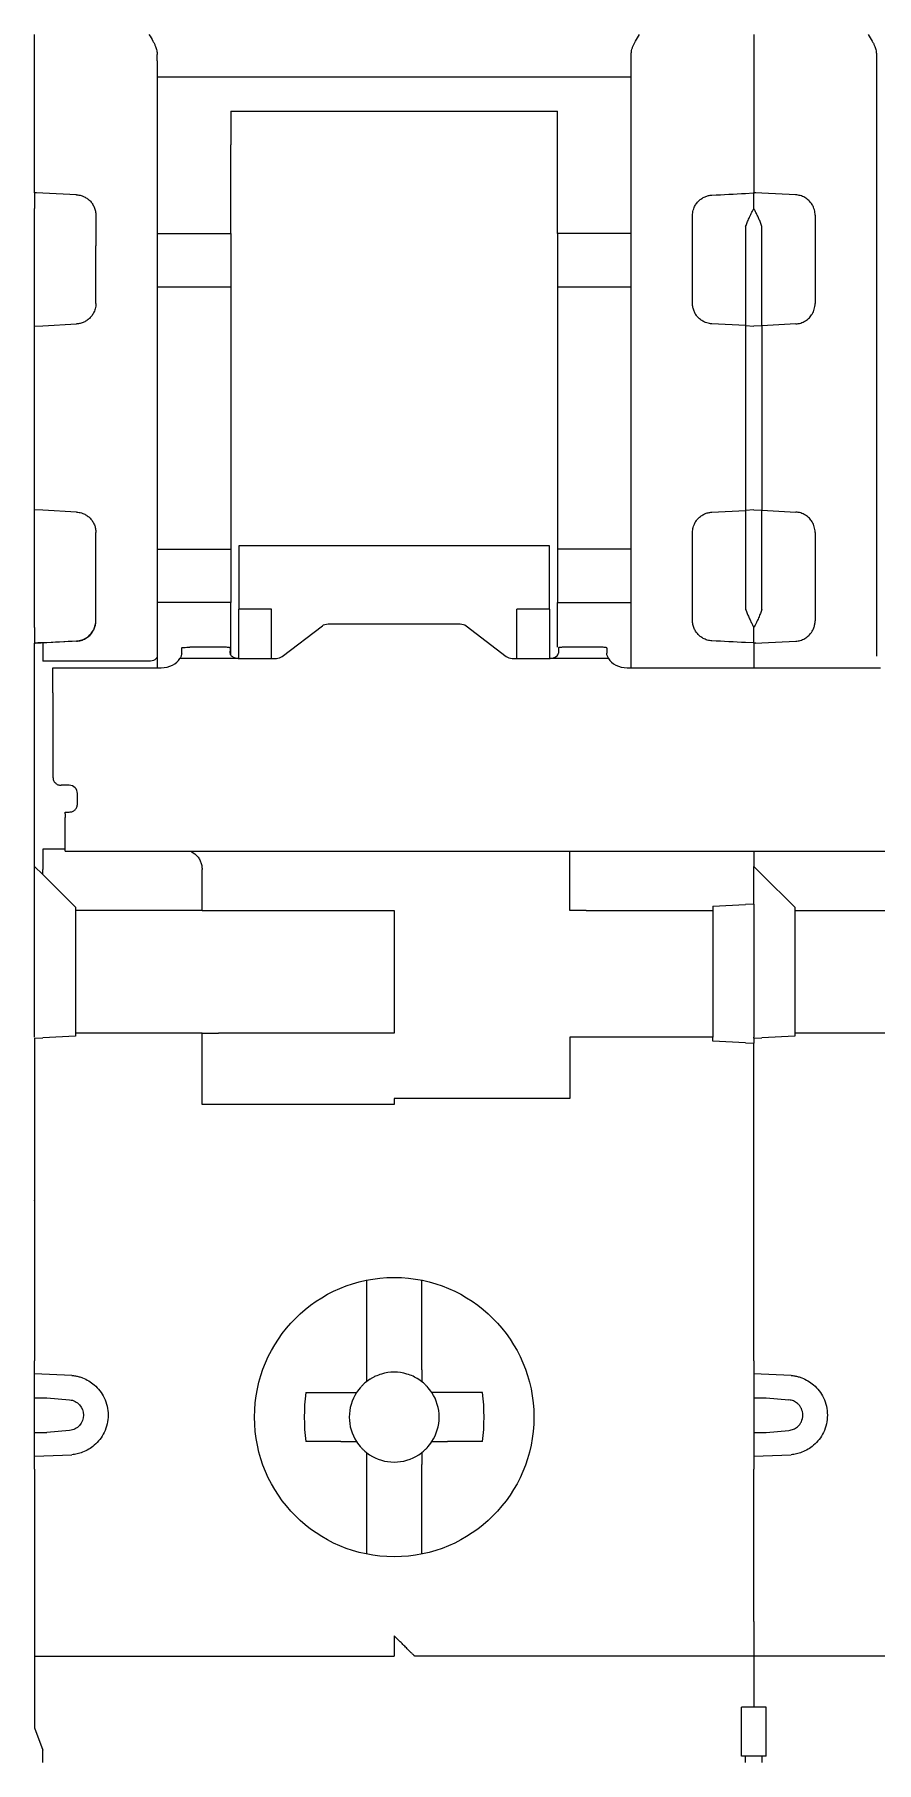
# Model space of a CAD drawing. Header units: millimetres. Extents: x 4137 to 6698, y 1400 to 3585.
# Drawn here: x 4679.71 to 4700.31, y 2550.88 to 2593.16 of the extents above; entities that cross this region are included whole.
import ezdxf

# ---------------------------------------------------------------- set-up
doc = ezdxf.new("R2010")
doc.units = ezdxf.units.MM
doc.layers.add('000-PI-Oprema', color=30, linetype='Continuous', lineweight=5)

msp = doc.modelspace()

# ---------------------------------------------------------------- linework, layer by layer
at = {"layer": '000-PI-Oprema', "color": 0, "lineweight": 0}
for p, q in [((4697.309, 2593.161), (4697.309, 2591.919)), ((4682.709, 2592.13), (4694.309, 2592.13)), ((4697.309, 2591.919), (4697.309, 2589.286)), ((4684.509, 2591.284), (4692.509, 2591.284)), ((4679.755, 2589.285), (4679.727, 2589.286)), ((4679.909, 2589.28), (4679.755, 2589.285)), ((4680.736, 2589.239), (4679.909, 2589.282)), ((4679.909, 2589.28), (4679.909, 2589.282)), ((4680.736, 2589.233), (4680.736, 2589.239)), ((4697.109, 2589.275), (4697.29, 2589.284)), ((4697.355, 2589.285), (4697.327, 2589.286)), ((4697.509, 2589.28), (4697.355, 2589.285)), ((4698.336, 2589.239), (4697.509, 2589.282)), ((4698.336, 2589.239), (4698.336, 2589.233)), ((4679.709, 2586.026), (4679.709, 2588.903)), ((4682.709, 2588.295), (4684.509, 2588.295)), ((4694.309, 2588.295), (4692.509, 2588.295)), ((4697.109, 2588.466), (4697.109, 2586.039)), ((4697.509, 2586.037), (4697.509, 2588.468)), ((4682.709, 2586.984), (4684.509, 2586.984)), ((4692.509, 2586.984), (4694.309, 2586.984)), ((4679.709, 2586.026), (4679.909, 2586.037)), ((4679.909, 2586.037), (4680.736, 2586.08)), ((4697.109, 2586.039), (4696.283, 2586.082)), ((4697.109, 2586.039), (4697.309, 2586.028)), ((4697.509, 2586.037), (4697.309, 2586.026)), ((4698.336, 2586.08), (4697.509, 2586.037)), ((4679.909, 2581.52), (4679.709, 2581.53)), ((4679.709, 2580.478), (4679.709, 2581.53)), ((4680.736, 2581.476), (4679.909, 2581.52)), ((4696.283, 2581.475), (4697.109, 2581.518)), ((4697.309, 2581.528), (4697.109, 2581.518)), ((4697.109, 2581.518), (4697.109, 2579.09)), ((4697.309, 2581.53), (4697.509, 2581.52)), ((4697.509, 2581.52), (4698.336, 2581.476)), ((4697.509, 2579.088), (4697.509, 2581.52)), ((4682.709, 2580.572), (4684.509, 2580.572)), ((4684.709, 2580.649), (4684.709, 2579.098)), ((4692.309, 2580.649), (4684.709, 2580.649)), ((4692.309, 2579.098), (4692.309, 2580.649)), ((4694.309, 2580.572), (4692.509, 2580.572)), ((4684.509, 2579.261), (4682.709, 2579.261)), ((4684.509, 2577.978), (4684.509, 2579.261)), ((4692.509, 2578.171), (4692.509, 2579.261)), ((4692.509, 2579.261), (4694.309, 2579.261)), ((4685.509, 2579.098), (4684.709, 2579.098)), ((4684.709, 2577.896), (4684.709, 2579.098)), ((4685.509, 2577.896), (4685.509, 2579.098)), ((4692.309, 2579.098), (4691.509, 2579.098)), ((4691.509, 2577.896), (4691.509, 2579.098)), ((4692.309, 2579.098), (4692.309, 2577.896)), ((4685.768, 2577.941), (4686.751, 2578.694)), ((4686.892, 2578.739), (4690.127, 2578.739)), ((4690.268, 2578.694), (4691.251, 2577.941)), ((4679.727, 2578.27), (4680.736, 2578.323)), ((4679.909, 2578.274), (4679.909, 2578.276)), ((4680.736, 2578.317), (4680.736, 2578.323)), ((4683.309, 2578.073), (4683.309, 2578.151)), ((4684.292, 2578.169), (4683.509, 2578.169)), ((4684.492, 2578.151), (4684.492, 2578.073)), ((4692.526, 2578.151), (4692.526, 2578.073)), ((4693.51, 2578.169), (4692.726, 2578.169)), ((4693.71, 2578.151), (4693.71, 2578.073)), ((4694.309, 2577.678), (4694.309, 2578.101)), ((4697.29, 2578.272), (4697.109, 2578.282)), ((4697.309, 2578.271), (4697.309, 2577.666)), ((4697.355, 2578.271), (4697.509, 2578.276)), ((4697.509, 2578.274), (4698.336, 2578.317)), ((4697.509, 2578.276), (4697.509, 2578.274)), ((4682.509, 2577.826), (4679.909, 2577.826)), ((4680.159, 2577.054), (4680.159, 2577.666)), ((4680.159, 2577.666), (4682.809, 2577.666)), ((4682.709, 2577.949), (4682.709, 2577.666)), ((4684.692, 2577.896), (4683.267, 2577.896)), ((4684.692, 2577.896), (4685.627, 2577.896)), ((4691.392, 2577.896), (4692.326, 2577.896)), ((4693.751, 2577.896), (4692.326, 2577.896)), ((4694.21, 2577.666), (4700.409, 2577.666)), ((4680.159, 2576.397), (4680.159, 2574.988)), ((4680.559, 2574.789), (4680.359, 2574.789)), ((4679.709, 2574.078), (4679.709, 2574.395)), ((4680.759, 2574.34), (4680.759, 2574.589)), ((4679.709, 2572.804), (4679.709, 2574.078)), ((4680.459, 2574.135), (4680.559, 2574.135)), ((4680.459, 2574.091), (4680.459, 2574.135)), ((4680.459, 2574.091), (4680.459, 2574.002)), ((4680.459, 2573.228), (4679.909, 2573.228)), ((4680.459, 2573.18), (4684.559, 2573.18)), ((4684.559, 2573.181), (4710.059, 2573.181)), ((4692.809, 2571.728), (4692.809, 2573.181)), ((4697.309, 2573.181), (4697.309, 2572.804)), ((4679.709, 2568.628), (4679.709, 2572.804)), ((4679.709, 2572.804), (4679.909, 2572.604)), ((4679.909, 2572.604), (4679.909, 2572.728)), ((4679.909, 2572.604), (4680.709, 2571.804)), ((4683.809, 2571.728), (4683.809, 2572.728)), ((4697.309, 2572.804), (4697.509, 2572.604)), ((4697.309, 2571.881), (4697.309, 2572.804)), ((4697.509, 2572.604), (4698.309, 2571.804)), ((4680.709, 2571.804), (4680.709, 2571.728)), ((4683.809, 2571.728), (4680.709, 2571.728)), ((4680.709, 2571.728), (4680.709, 2568.728)), ((4683.809, 2571.728), (4684.209, 2571.728)), ((4684.209, 2571.728), (4688.509, 2571.728)), ((4688.509, 2571.728), (4688.509, 2568.728)), ((4693.209, 2571.728), (4692.809, 2571.728)), ((4693.209, 2571.728), (4696.309, 2571.728)), ((4696.309, 2571.828), (4697.109, 2571.87)), ((4696.309, 2571.828), (4696.309, 2571.728)), ((4696.309, 2571.728), (4696.309, 2568.628)), ((4697.309, 2571.881), (4697.109, 2571.87)), ((4697.309, 2571.881), (4697.309, 2568.628)), ((4698.309, 2571.804), (4698.309, 2571.728)), ((4698.309, 2571.728), (4701.409, 2571.728)), ((4698.309, 2571.728), (4698.309, 2568.728)), ((4679.709, 2569.628), (4679.704, 2569.633)), ((4680.709, 2568.728), (4680.709, 2568.652)), ((4683.809, 2568.728), (4680.709, 2568.728)), ((4683.809, 2566.978), (4683.809, 2568.728)), ((4683.809, 2568.728), (4684.209, 2568.728)), ((4688.509, 2568.728), (4684.209, 2568.728)), ((4698.309, 2568.728), (4698.309, 2568.652)), ((4701.409, 2568.728), (4698.309, 2568.728)), ((4679.709, 2568.6), (4679.909, 2568.61)), ((4679.709, 2568.6), (4679.709, 2560.705)), ((4680.709, 2568.652), (4679.909, 2568.61)), ((4693.209, 2568.628), (4692.809, 2568.628)), ((4692.809, 2568.628), (4692.809, 2567.128)), ((4696.309, 2568.628), (4693.209, 2568.628)), ((4696.309, 2568.528), (4696.309, 2568.628)), ((4697.109, 2568.486), (4696.309, 2568.528)), ((4697.109, 2568.486), (4697.309, 2568.476)), ((4697.309, 2568.6), (4697.309, 2568.628)), ((4697.309, 2568.6), (4697.509, 2568.61)), ((4697.309, 2568.6), (4697.309, 2568.476)), ((4697.309, 2560.705), (4697.309, 2568.476)), ((4698.309, 2568.652), (4697.509, 2568.61)), ((4688.509, 2567.128), (4688.509, 2566.978)), ((4692.809, 2567.128), (4688.509, 2567.128)), ((4688.509, 2566.978), (4683.809, 2566.978)), ((4679.704, 2564.623), (4679.709, 2564.628)), ((4687.834, 2562.667), (4687.834, 2562.604)), ((4687.834, 2562.604), (4687.834, 2560.484)), ((4689.184, 2562.604), (4689.184, 2562.667)), ((4689.184, 2560.484), (4689.184, 2562.604)), ((4679.709, 2560.531), (4679.709, 2560.704)), ((4697.309, 2560.705), (4697.309, 2558.052)), ((4680.619, 2560.349), (4679.709, 2560.388)), ((4687.834, 2560.484), (4687.834, 2560.197)), ((4689.184, 2560.484), (4689.184, 2560.197)), ((4698.219, 2560.349), (4697.309, 2560.388)), ((4686.346, 2559.928), (4687.203, 2559.928)), ((4690.673, 2559.928), (4689.815, 2559.928)), ((4679.709, 2558.956), (4679.709, 2559.801)), ((4680.009, 2559.801), (4680.567, 2559.752)), ((4697.609, 2559.801), (4698.167, 2559.752)), ((4680.567, 2559.005), (4680.009, 2558.956)), ((4697.609, 2558.956), (4698.167, 2559.005)), ((4687.203, 2558.728), (4686.346, 2558.728)), ((4690.673, 2558.728), (4689.815, 2558.728)), ((4679.709, 2558.369), (4680.619, 2558.407)), ((4687.834, 2558.46), (4687.834, 2558.172)), ((4687.834, 2558.172), (4687.834, 2556.052)), ((4689.184, 2558.46), (4689.184, 2558.172)), ((4689.184, 2556.052), (4689.184, 2558.172)), ((4697.309, 2558.369), (4698.219, 2558.407)), ((4679.709, 2558.052), (4679.709, 2558.106)), ((4679.709, 2558.052), (4679.709, 2554.328)), ((4697.309, 2554.328), (4697.309, 2558.052)), ((4687.834, 2556.052), (4687.834, 2555.977)), ((4689.184, 2555.977), (4689.184, 2556.052)), ((4679.709, 2554.328), (4679.709, 2551.728)), ((4697.309, 2554.328), (4697.309, 2552.228)), ((4679.709, 2553.478), (4688.509, 2553.478)), ((4697.309, 2553.478), (4689.009, 2553.478)), ((4706.109, 2553.478), (4697.309, 2553.478)), ((4697.609, 2552.228), (4697.009, 2552.228)), ((4679.709, 2551.728), (4679.909, 2551.179)), ((4697.109, 2551.028), (4697.009, 2551.028)), ((4697.509, 2551.028), (4697.109, 2551.028)), ((4697.609, 2551.028), (4697.509, 2551.028))]:
    msp.add_line(p, q, dxfattribs=at)
at = {"layer": '000-PI-Oprema', "color": 0, "lineweight": 0, "flags": 128}
msp.add_lwpolyline([(4682.709, 2577.949), (4682.706, 2577.925), (4682.694, 2577.902), (4682.676, 2577.881), (4682.651, 2577.862), (4682.621, 2577.847), (4682.586, 2577.836), (4682.548, 2577.829), (4682.509, 2577.826)], dxfattribs=at)
at = {"layer": '000-PI-Oprema', "color": 0, "lineweight": 0}
msp.add_circle((4688.509, 2559.328), 3.418, dxfattribs=at)
for start, end in [(123.0557, 133.0681), (46.9319, 56.9443), (136.9319, 146.9443), (135, 136.9319), (133.0681, 135), (33.0557, 43.0681), (213.0557, 223.0681), (223.0681, 225), (225, 226.9319), (315, 316.9319), (316.9319, 326.9443), (226.9319, 236.9443), (303.0557, 313.0681)]:
    msp.add_arc((4688.509, 2559.328), 1.1, start, end, dxfattribs=at)
for points, knots in [([(4679.709, 2591.919), (4679.709, 2591.933), (4679.709, 2591.959), (4679.709, 2592.006), (4679.709, 2592.059), (4679.709, 2592.139), (4679.709, 2592.254), (4679.709, 2592.414), (4679.709, 2592.59), (4679.709, 2592.777), (4679.709, 2592.968), (4679.709, 2593.097), (4679.709, 2593.161)], [0, 0, 0, 0, 0.061391, 0.122427, 0.18342, 0.24468, 0.372209, 0.500076, 0.627605, 0.755472, 0.877481, 1, 1, 1, 1]), ([(4682.509, 2593.161), (4682.543, 2593.108), (4682.59, 2593.034), (4682.641, 2592.935), (4682.675, 2592.857), (4682.703, 2592.77), (4682.707, 2592.703), (4682.709, 2592.671)], [0, 0, 0, 0, 0.350015, 0.493309, 0.624855, 0.821183, 1, 1, 1, 1]), ([(4694.309, 2592.671), (4694.31, 2592.692), (4694.312, 2592.736), (4694.327, 2592.802), (4694.349, 2592.868), (4694.378, 2592.935), (4694.429, 2593.034), (4694.476, 2593.109), (4694.509, 2593.161)], [0, 0, 0, 0, 0.117446, 0.242847, 0.378002, 0.506391, 0.652474, 1, 1, 1, 1]), ([(4700.109, 2593.161), (4700.143, 2593.108), (4700.19, 2593.034), (4700.242, 2592.934), (4700.275, 2592.857), (4700.303, 2592.77), (4700.307, 2592.703), (4700.309, 2592.671)], [0, 0, 0, 0, 0.350596, 0.493868, 0.625405, 0.821427, 1, 1, 1, 1]), ([(4682.709, 2592.517), (4682.709, 2592.477), (4682.709, 2592.396), (4682.709, 2592.265), (4682.709, 2592.125), (4682.709, 2591.977), (4682.709, 2591.821), (4682.709, 2591.657), (4682.709, 2591.485), (4682.709, 2591.244), (4682.709, 2590.925), (4682.709, 2590.514), (4682.709, 2590.077), (4682.709, 2589.764), (4682.709, 2589.607)], [0, 0, 0, 0, 0.062736, 0.125281, 0.187695, 0.250043, 0.312387, 0.374792, 0.437318, 0.500031, 0.625212, 0.749931, 0.874692, 1, 1, 1, 1]), ([(4694.309, 2592.517), (4694.309, 2592.527), (4694.309, 2592.546), (4694.309, 2592.582), (4694.309, 2592.623), (4694.309, 2592.655), (4694.309, 2592.671)], [0, 0, 0, 0, 0.251193, 0.5, 0.748807, 1, 1, 1, 1]), ([(4694.309, 2589.455), (4694.309, 2589.539), (4694.309, 2589.705), (4694.309, 2589.947), (4694.309, 2590.181), (4694.309, 2590.409), (4694.309, 2590.629), (4694.309, 2590.842), (4694.309, 2591.047), (4694.309, 2591.311), (4694.309, 2591.621), (4694.309, 2591.957), (4694.309, 2592.26), (4694.309, 2592.431), (4694.309, 2592.517)], [0, 0, 0, 0, 0.062754, 0.125301, 0.187708, 0.250043, 0.312375, 0.374772, 0.437302, 0.500033, 0.625237, 0.749935, 0.874674, 1, 1, 1, 1]), ([(4700.309, 2592.671), (4700.309, 2592.655), (4700.309, 2592.623), (4700.309, 2592.582), (4700.309, 2592.546), (4700.309, 2592.527), (4700.309, 2592.517)], [0, 0, 0, 0, 0.251193, 0.5, 0.748807, 1, 1, 1, 1]), ([(4700.309, 2592.517), (4700.309, 2592.477), (4700.309, 2592.396), (4700.309, 2592.265), (4700.309, 2592.125), (4700.309, 2591.977), (4700.309, 2591.821), (4700.309, 2591.657), (4700.309, 2591.485), (4700.309, 2591.244), (4700.309, 2590.925), (4700.309, 2590.514), (4700.309, 2590.077), (4700.309, 2589.764), (4700.309, 2589.607)], [0, 0, 0, 0, 0.062736, 0.125281, 0.187695, 0.250043, 0.312387, 0.374792, 0.437318, 0.500031, 0.625212, 0.749931, 0.874692, 1, 1, 1, 1]), ([(4679.709, 2589.286), (4679.709, 2589.357), (4679.709, 2589.499), (4679.709, 2589.706), (4679.709, 2589.907), (4679.709, 2590.102), (4679.709, 2590.29), (4679.709, 2590.473), (4679.709, 2590.649), (4679.709, 2590.876), (4679.709, 2591.142), (4679.709, 2591.432), (4679.709, 2591.695), (4679.709, 2591.844), (4679.709, 2591.919)], [0, 0, 0, 0, 0.062728, 0.125271, 0.18769, 0.250045, 0.312396, 0.374804, 0.437328, 0.500029, 0.625194, 0.749922, 0.874696, 1, 1, 1, 1]), ([(4684.509, 2591.284), (4684.509, 2591.243), (4684.509, 2591.16), (4684.509, 2591.042), (4684.509, 2590.929), (4684.509, 2590.786), (4684.509, 2590.62), (4684.509, 2590.513), (4684.509, 2590.459)], [0, 0, 0, 0, 0.125424, 0.250193, 0.374902, 0.500146, 0.749703, 1, 1, 1, 1]), ([(4692.509, 2590.459), (4692.509, 2590.486), (4692.509, 2590.538), (4692.509, 2590.626), (4692.509, 2590.72), (4692.509, 2590.855), (4692.509, 2591.039), (4692.509, 2591.202), (4692.509, 2591.284)], [0, 0, 0, 0, 0.125424, 0.250193, 0.374902, 0.500146, 0.749703, 1, 1, 1, 1]), ([(4692.509, 2588.295), (4692.509, 2588.366), (4692.509, 2588.508), (4692.509, 2588.714), (4692.509, 2588.915), (4692.509, 2589.111), (4692.509, 2589.301), (4692.509, 2589.547), (4692.509, 2589.839), (4692.509, 2590.166), (4692.509, 2590.362), (4692.509, 2590.459)], [0, 0, 0, 0, 0.083508, 0.166833, 0.25006, 0.333277, 0.416572, 0.500032, 0.666688, 0.83311, 1, 1, 1, 1]), ([(4682.709, 2589.607), (4682.709, 2589.543), (4682.709, 2589.416), (4682.709, 2589.217), (4682.709, 2589.014), (4682.709, 2588.807), (4682.709, 2588.595), (4682.709, 2588.378), (4682.709, 2588.156), (4682.709, 2588.005), (4682.709, 2587.93)], [0, 0, 0, 0, 0.12575, 0.250858, 0.375537, 0.5, 0.624463, 0.749142, 0.87425, 1, 1, 1, 1]), ([(4694.309, 2588.062), (4694.309, 2588.133), (4694.309, 2588.275), (4694.309, 2588.483), (4694.309, 2588.687), (4694.309, 2588.886), (4694.309, 2589.081), (4694.309, 2589.271), (4694.309, 2589.394), (4694.309, 2589.455)], [0, 0, 0, 0, 0.143512, 0.28637, 0.428834, 0.571166, 0.71363, 0.856488, 1, 1, 1, 1]), ([(4700.309, 2589.607), (4700.309, 2589.543), (4700.309, 2589.416), (4700.309, 2589.217), (4700.309, 2589.014), (4700.309, 2588.807), (4700.309, 2588.595), (4700.309, 2588.378), (4700.309, 2588.156), (4700.309, 2588.005), (4700.309, 2587.93)], [0, 0, 0, 0, 0.12575, 0.250858, 0.375537, 0.5, 0.624463, 0.749142, 0.87425, 1, 1, 1, 1]), ([(4680.736, 2589.239), (4680.755, 2589.237), (4680.794, 2589.234), (4680.851, 2589.221), (4680.916, 2589.197), (4680.989, 2589.158), (4681.062, 2589.099), (4681.125, 2589.025), (4681.172, 2588.938), (4681.204, 2588.842), (4681.207, 2588.775), (4681.209, 2588.741)], [0, 0, 0, 0, 0.071618, 0.143308, 0.216363, 0.334035, 0.455285, 0.587191, 0.721903, 0.860899, 1, 1, 1, 1]), ([(4695.809, 2588.732), (4695.81, 2588.755), (4695.812, 2588.8), (4695.826, 2588.866), (4695.852, 2588.94), (4695.895, 2589.018), (4695.958, 2589.092), (4696.031, 2589.151), (4696.112, 2589.194), (4696.196, 2589.223), (4696.254, 2589.229), (4696.283, 2589.231)], [0, 0, 0, 0, 0.093221, 0.185813, 0.279137, 0.41434, 0.546905, 0.668022, 0.785627, 0.893606, 1, 1, 1, 1]), ([(4698.809, 2588.741), (4698.809, 2588.764), (4698.807, 2588.809), (4698.793, 2588.875), (4698.767, 2588.948), (4698.725, 2589.025), (4698.655, 2589.107), (4698.563, 2589.176), (4698.451, 2589.225), (4698.373, 2589.234), (4698.336, 2589.239)], [0, 0, 0, 0, 0.092601, 0.18543, 0.278489, 0.413813, 0.545287, 0.709927, 0.860804, 1, 1, 1, 1]), ([(4697.109, 2588.466), (4697.122, 2588.498), (4697.149, 2588.567), (4697.195, 2588.673), (4697.249, 2588.789), (4697.289, 2588.863), (4697.309, 2588.902)], [0, 0, 0, 0, 0.193415, 0.424448, 0.693252, 1, 1, 1, 1]), ([(4697.509, 2588.468), (4697.497, 2588.5), (4697.472, 2588.563), (4697.433, 2588.654), (4697.393, 2588.741), (4697.351, 2588.825), (4697.324, 2588.877), (4697.309, 2588.903)], [0, 0, 0, 0, 0.194202, 0.390464, 0.589612, 0.792498, 1, 1, 1, 1]), ([(4684.509, 2588.295), (4684.509, 2588.246), (4684.509, 2588.148), (4684.509, 2587.932), (4684.509, 2587.693), (4684.509, 2587.448), (4684.509, 2587.227), (4684.509, 2587.063), (4684.509, 2587.007), (4684.509, 2586.984)], [0, 0, 0, 0, 0.150243, 0.300485, 0.450729, 0.600973, 0.751216, 0.901461, 1, 1, 1, 1]), ([(4692.509, 2588.295), (4692.509, 2588.246), (4692.509, 2588.148), (4692.509, 2587.932), (4692.509, 2587.693), (4692.509, 2587.448), (4692.509, 2587.227), (4692.509, 2587.063), (4692.509, 2587.007), (4692.509, 2586.984)], [0, 0, 0, 0, 0.150243, 0.300485, 0.450729, 0.600973, 0.751216, 0.901461, 1, 1, 1, 1]), ([(4681.209, 2586.579), (4681.209, 2586.699), (4681.209, 2586.938), (4681.209, 2587.293), (4681.209, 2587.646), (4681.209, 2587.878), (4681.209, 2587.994)], [0, 0, 0, 0, 0.2501, 0.5, 0.7499, 1, 1, 1, 1]), ([(4682.709, 2587.93), (4682.709, 2587.819), (4682.709, 2587.597), (4682.709, 2587.262), (4682.709, 2586.924), (4682.709, 2586.584), (4682.709, 2586.242), (4682.709, 2585.663), (4682.709, 2584.842), (4682.709, 2583.778), (4682.709, 2582.714), (4682.709, 2581.778), (4682.709, 2580.972), (4682.709, 2580.293), (4682.709, 2579.849), (4682.709, 2579.627)], [0, 0, 0, 0, 0.041447, 0.082829, 0.124176, 0.16552, 0.206891, 0.248321, 0.374134, 0.500011, 0.625824, 0.751702, 0.834467, 0.91715, 1, 1, 1, 1]), ([(4694.309, 2579.495), (4694.309, 2579.609), (4694.309, 2579.836), (4694.309, 2580.182), (4694.309, 2580.53), (4694.309, 2580.88), (4694.309, 2581.233), (4694.309, 2581.83), (4694.309, 2582.678), (4694.309, 2583.778), (4694.309, 2584.878), (4694.309, 2585.845), (4694.309, 2586.677), (4694.309, 2587.377), (4694.309, 2587.833), (4694.309, 2588.062)], [0, 0, 0, 0, 0.041431, 0.082793, 0.124119, 0.165441, 0.206793, 0.248207, 0.374079, 0.500012, 0.625883, 0.751817, 0.834548, 0.917188, 1, 1, 1, 1]), ([(4700.309, 2587.93), (4700.309, 2587.819), (4700.309, 2587.597), (4700.309, 2587.262), (4700.309, 2586.924), (4700.309, 2586.584), (4700.309, 2586.242), (4700.309, 2585.663), (4700.309, 2584.842), (4700.309, 2583.778), (4700.309, 2582.714), (4700.309, 2581.778), (4700.309, 2580.972), (4700.309, 2580.293), (4700.309, 2579.849), (4700.309, 2579.627)], [0, 0, 0, 0, 0.041447, 0.082829, 0.124176, 0.16552, 0.206891, 0.248321, 0.374134, 0.500011, 0.625824, 0.751702, 0.834467, 0.91715, 1, 1, 1, 1]), ([(4684.509, 2586.984), (4684.509, 2586.901), (4684.509, 2586.734), (4684.509, 2586.479), (4684.509, 2586.222), (4684.509, 2585.962), (4684.509, 2585.699), (4684.509, 2585.251), (4684.509, 2584.612), (4684.509, 2583.778), (4684.509, 2582.945), (4684.509, 2582.215), (4684.509, 2581.594), (4684.509, 2581.075), (4684.509, 2580.74), (4684.509, 2580.572)], [0, 0, 0, 0, 0.041319, 0.082538, 0.123706, 0.164869, 0.206076, 0.247373, 0.373654, 0.500018, 0.626299, 0.752662, 0.835118, 0.917437, 1, 1, 1, 1]), ([(4692.509, 2586.984), (4692.509, 2585.977), (4692.509, 2584.878), (4692.509, 2582.679), (4692.509, 2581.579), (4692.509, 2580.572)], [0, 0, 0, 0, 0.5, 0.5, 1, 1, 1, 1]), ([(4681.209, 2586.579), (4681.209, 2586.558), (4681.207, 2586.515), (4681.194, 2586.453), (4681.171, 2586.382), (4681.132, 2586.306), (4681.073, 2586.232), (4681.001, 2586.169), (4680.919, 2586.122), (4680.829, 2586.09), (4680.767, 2586.083), (4680.736, 2586.08)], [0, 0, 0, 0, 0.085507, 0.170147, 0.255273, 0.381189, 0.506725, 0.630753, 0.754527, 0.877113, 1, 1, 1, 1]), ([(4696.283, 2586.082), (4696.262, 2586.084), (4696.221, 2586.087), (4696.16, 2586.103), (4696.091, 2586.129), (4696.018, 2586.171), (4695.946, 2586.233), (4695.887, 2586.308), (4695.843, 2586.393), (4695.815, 2586.485), (4695.811, 2586.549), (4695.809, 2586.581)], [0, 0, 0, 0, 0.082209, 0.16366, 0.245689, 0.369303, 0.493372, 0.618767, 0.744744, 0.872104, 1, 1, 1, 1]), ([(4698.336, 2586.08), (4698.356, 2586.082), (4698.397, 2586.085), (4698.458, 2586.101), (4698.516, 2586.123), (4698.572, 2586.152), (4698.624, 2586.189), (4698.683, 2586.243), (4698.745, 2586.325), (4698.798, 2586.442), (4698.806, 2586.532), (4698.809, 2586.579)], [0, 0, 0, 0, 0.080411, 0.161533, 0.243405, 0.326066, 0.409552, 0.493901, 0.642123, 0.810797, 1, 1, 1, 1]), ([(4679.709, 2581.53), (4679.709, 2581.636), (4679.709, 2581.848), (4679.709, 2582.168), (4679.709, 2582.489), (4679.709, 2582.81), (4679.709, 2583.132), (4679.709, 2583.455), (4679.709, 2583.859), (4679.709, 2584.343), (4679.709, 2584.907), (4679.709, 2585.469), (4679.709, 2585.84), (4679.709, 2586.026)], [0, 0, 0, 0, 0.071572, 0.143012, 0.214372, 0.285701, 0.357051, 0.428472, 0.500015, 0.625079, 0.749917, 0.8748, 1, 1, 1, 1]), ([(4697.109, 2586.039), (4697.109, 2585.932), (4697.109, 2585.718), (4697.109, 2585.396), (4697.109, 2585.074), (4697.109, 2584.751), (4697.109, 2584.427), (4697.109, 2584.103), (4697.109, 2583.697), (4697.109, 2583.21), (4697.109, 2582.644), (4697.109, 2582.079), (4697.109, 2581.705), (4697.109, 2581.518)], [0, 0, 0, 0, 0.071556, 0.142997, 0.214365, 0.285706, 0.357065, 0.428486, 0.500013, 0.625062, 0.749916, 0.874816, 1, 1, 1, 1]), ([(4680.736, 2581.476), (4680.757, 2581.474), (4680.798, 2581.471), (4680.859, 2581.455), (4680.928, 2581.429), (4681.001, 2581.387), (4681.073, 2581.325), (4681.132, 2581.25), (4681.176, 2581.165), (4681.204, 2581.073), (4681.208, 2581.009), (4681.209, 2580.977)], [0, 0, 0, 0, 0.082205, 0.163652, 0.245679, 0.369354, 0.493482, 0.618917, 0.744935, 0.872201, 1, 1, 1, 1]), ([(4695.809, 2580.975), (4695.81, 2580.997), (4695.812, 2581.039), (4695.824, 2581.102), (4695.848, 2581.172), (4695.887, 2581.248), (4695.946, 2581.323), (4696.018, 2581.385), (4696.1, 2581.432), (4696.189, 2581.465), (4696.252, 2581.471), (4696.283, 2581.475)], [0, 0, 0, 0, 0.085573, 0.170275, 0.255463, 0.381339, 0.506835, 0.630803, 0.754517, 0.877108, 1, 1, 1, 1]), ([(4698.809, 2580.977), (4698.808, 2581.001), (4698.806, 2581.049), (4698.791, 2581.116), (4698.769, 2581.178), (4698.74, 2581.233), (4698.707, 2581.281), (4698.655, 2581.342), (4698.575, 2581.407), (4698.459, 2581.461), (4698.377, 2581.471), (4698.336, 2581.476)], [0, 0, 0, 0, 0.097376, 0.189595, 0.276665, 0.358598, 0.435408, 0.507112, 0.674555, 0.83875, 1, 1, 1, 1]), ([(4681.209, 2579.562), (4681.209, 2579.678), (4681.209, 2579.911), (4681.209, 2580.263), (4681.209, 2580.619), (4681.209, 2580.857), (4681.209, 2580.977)], [0, 0, 0, 0, 0.2501, 0.5, 0.7499, 1, 1, 1, 1]), ([(4684.509, 2580.572), (4684.509, 2580.55), (4684.509, 2580.494), (4684.509, 2580.329), (4684.509, 2580.109), (4684.509, 2579.863), (4684.509, 2579.624), (4684.509, 2579.408), (4684.509, 2579.31), (4684.509, 2579.261)], [0, 0, 0, 0, 0.098539, 0.248784, 0.399027, 0.54927, 0.699515, 0.849757, 1, 1, 1, 1]), ([(4692.509, 2580.572), (4692.509, 2580.55), (4692.509, 2580.494), (4692.509, 2580.329), (4692.509, 2580.109), (4692.509, 2579.863), (4692.509, 2579.624), (4692.509, 2579.408), (4692.509, 2579.31), (4692.509, 2579.261)], [0, 0, 0, 0, 0.098539, 0.248784, 0.399027, 0.54927, 0.699515, 0.849757, 1, 1, 1, 1]), ([(4679.709, 2578.653), (4679.709, 2578.653), (4679.709, 2578.98), (4679.709, 2579.363), (4679.709, 2579.852), (4679.709, 2580.206), (4679.709, 2580.435), (4679.709, 2580.464), (4679.709, 2580.478)], [0, 0, 0, 0, 0.008736, 0.206989, 0.405242, 0.603494, 0.801747, 1, 1, 1, 1]), ([(4681.209, 2578.815), (4681.209, 2578.876), (4681.209, 2578.997), (4681.209, 2579.183), (4681.209, 2579.371), (4681.209, 2579.498), (4681.209, 2579.562)], [0, 0, 0, 0, 0.25014, 0.5, 0.74986, 1, 1, 1, 1]), ([(4682.709, 2579.627), (4682.709, 2579.551), (4682.709, 2579.4), (4682.709, 2579.179), (4682.709, 2578.962), (4682.709, 2578.749), (4682.709, 2578.542), (4682.709, 2578.339), (4682.709, 2578.141), (4682.709, 2578.013), (4682.709, 2577.949)], [0, 0, 0, 0, 0.12575, 0.250858, 0.375537, 0.5, 0.624463, 0.749142, 0.87425, 1, 1, 1, 1]), ([(4694.309, 2578.101), (4694.309, 2578.162), (4694.309, 2578.285), (4694.309, 2578.475), (4694.309, 2578.67), (4694.309, 2578.869), (4694.309, 2579.073), (4694.309, 2579.281), (4694.309, 2579.423), (4694.309, 2579.495)], [0, 0, 0, 0, 0.143512, 0.28637, 0.428834, 0.571166, 0.71363, 0.856488, 1, 1, 1, 1]), ([(4700.309, 2579.627), (4700.309, 2579.551), (4700.309, 2579.4), (4700.309, 2579.179), (4700.309, 2578.962), (4700.309, 2578.749), (4700.309, 2578.542), (4700.309, 2578.339), (4700.309, 2578.141), (4700.309, 2578.013), (4700.309, 2577.949)], [0, 0, 0, 0, 0.12575, 0.250858, 0.375537, 0.5, 0.624463, 0.749142, 0.87425, 1, 1, 1, 1]), ([(4697.109, 2579.09), (4697.122, 2579.059), (4697.147, 2578.995), (4697.186, 2578.904), (4697.226, 2578.817), (4697.267, 2578.732), (4697.295, 2578.681), (4697.309, 2578.654)], [0, 0, 0, 0, 0.1942, 0.390457, 0.5896, 0.792488, 1, 1, 1, 1]), ([(4697.509, 2579.088), (4697.497, 2579.057), (4697.469, 2578.988), (4697.423, 2578.882), (4697.369, 2578.766), (4697.33, 2578.692), (4697.309, 2578.653)], [0, 0, 0, 0, 0.193384, 0.424408, 0.693222, 1, 1, 1, 1]), ([(4680.736, 2578.323), (4680.777, 2578.325), (4680.824, 2578.333), (4680.923, 2578.367), (4680.976, 2578.394), (4681.076, 2578.476), (4681.122, 2578.531), (4681.19, 2578.665), (4681.209, 2578.743), (4681.209, 2578.822)], [0, 0, 0, 0, 0.25, 0.25, 0.5, 0.5, 0.75, 0.75, 1, 1, 1, 1]), ([(4680.736, 2578.317), (4680.754, 2578.319), (4680.792, 2578.322), (4680.848, 2578.335), (4680.904, 2578.355), (4680.958, 2578.381), (4681.011, 2578.416), (4681.068, 2578.465), (4681.131, 2578.539), (4681.178, 2578.632), (4681.205, 2578.729), (4681.208, 2578.786), (4681.209, 2578.815)], [0, 0, 0, 0, 0.068374, 0.139377, 0.213319, 0.290477, 0.371094, 0.455382, 0.587277, 0.761474, 0.880592, 1, 1, 1, 1]), ([(4696.283, 2578.325), (4696.264, 2578.327), (4696.226, 2578.33), (4696.169, 2578.343), (4696.103, 2578.366), (4696.031, 2578.405), (4695.958, 2578.465), (4695.895, 2578.539), (4695.847, 2578.626), (4695.815, 2578.722), (4695.811, 2578.79), (4695.809, 2578.824)], [0, 0, 0, 0, 0.070996, 0.142095, 0.214573, 0.332083, 0.453298, 0.585758, 0.72107, 0.860537, 1, 1, 1, 1]), ([(4698.336, 2578.317), (4698.354, 2578.319), (4698.392, 2578.322), (4698.448, 2578.335), (4698.504, 2578.355), (4698.558, 2578.381), (4698.611, 2578.416), (4698.668, 2578.465), (4698.731, 2578.539), (4698.778, 2578.632), (4698.805, 2578.729), (4698.808, 2578.786), (4698.809, 2578.815)], [0, 0, 0, 0, 0.068374, 0.139376, 0.213318, 0.290476, 0.371092, 0.45538, 0.587276, 0.76147, 0.88059, 1, 1, 1, 1]), ([(4679.709, 2575.637), (4679.709, 2575.674), (4679.709, 2575.747), (4679.709, 2575.867), (4679.709, 2575.994), (4679.709, 2576.128), (4679.709, 2576.269), (4679.709, 2576.418), (4679.709, 2576.574), (4679.709, 2576.792), (4679.709, 2577.08), (4679.709, 2577.452), (4679.709, 2577.847), (4679.709, 2578.129), (4679.709, 2578.271)], [0, 0, 0, 0, 0.062728, 0.125271, 0.18769, 0.250045, 0.312396, 0.374804, 0.437328, 0.500029, 0.625194, 0.749922, 0.874696, 1, 1, 1, 1]), ([(4679.909, 2578.276), (4679.883, 2578.275), (4679.831, 2578.274), (4679.78, 2578.272), (4679.755, 2578.271)], [0, 0, 0, 0, 0.508632, 1, 1, 1, 1]), ([(4683.309, 2578.023), (4683.309, 2578.014), (4683.308, 2577.997), (4683.3, 2577.966), (4683.287, 2577.932), (4683.274, 2577.908), (4683.267, 2577.896)], [0, 0, 0, 0, 0.256458, 0.506841, 0.753776, 1, 1, 1, 1]), ([(4683.309, 2578.151), (4683.309, 2578.156), (4683.331, 2578.16), (4683.405, 2578.167), (4683.457, 2578.169), (4683.509, 2578.169)], [0, 0, 0, 0, 0.5, 0.5, 1, 1, 1, 1]), ([(4683.309, 2578.023), (4683.309, 2578.031), (4683.309, 2578.048), (4683.309, 2578.065), (4683.309, 2578.07), (4683.309, 2578.073)], [0, 0, 0, 0, 0.334189, 0.665811, 1, 1, 1, 1]), ([(4684.492, 2578.151), (4684.492, 2578.153), (4684.49, 2578.155), (4684.479, 2578.158), (4684.46, 2578.161), (4684.427, 2578.165), (4684.372, 2578.168), (4684.319, 2578.169), (4684.292, 2578.169)], [0, 0, 0, 0, 0.128148, 0.251094, 0.373747, 0.501054, 0.748354, 1, 1, 1, 1]), ([(4684.492, 2578.023), (4684.493, 2578.017), (4684.494, 2578.004), (4684.505, 2577.983), (4684.523, 2577.961), (4684.552, 2577.937), (4684.606, 2577.905), (4684.659, 2577.9), (4684.692, 2577.896)], [0, 0, 0, 0, 0.121269, 0.244591, 0.370821, 0.500756, 0.692101, 1, 1, 1, 1]), ([(4692.326, 2577.896), (4692.341, 2577.897), (4692.368, 2577.898), (4692.405, 2577.907), (4692.433, 2577.918), (4692.454, 2577.93), (4692.485, 2577.95), (4692.519, 2577.984), (4692.524, 2578.01), (4692.526, 2578.023)], [0, 0, 0, 0, 0.138294, 0.257669, 0.358107, 0.439606, 0.502183, 0.756685, 1, 1, 1, 1]), ([(4692.726, 2578.169), (4692.713, 2578.169), (4692.687, 2578.169), (4692.649, 2578.168), (4692.615, 2578.166), (4692.575, 2578.163), (4692.535, 2578.158), (4692.529, 2578.154), (4692.526, 2578.151)], [0, 0, 0, 0, 0.128148, 0.251094, 0.373747, 0.501054, 0.748354, 1, 1, 1, 1]), ([(4693.71, 2578.151), (4693.709, 2578.153), (4693.707, 2578.155), (4693.696, 2578.158), (4693.677, 2578.161), (4693.644, 2578.165), (4693.589, 2578.168), (4693.536, 2578.169), (4693.51, 2578.169)], [0, 0, 0, 0, 0.128148, 0.251094, 0.373747, 0.501054, 0.748354, 1, 1, 1, 1]), ([(4693.71, 2578.073), (4693.71, 2578.07), (4693.71, 2578.065), (4693.71, 2578.048), (4693.71, 2578.031), (4693.71, 2578.023)], [0, 0, 0, 0, 0.334189, 0.665811, 1, 1, 1, 1]), ([(4693.751, 2577.896), (4693.745, 2577.908), (4693.732, 2577.932), (4693.719, 2577.966), (4693.711, 2577.997), (4693.71, 2578.014), (4693.71, 2578.023)], [0, 0, 0, 0, 0.246224, 0.493159, 0.743542, 1, 1, 1, 1]), ([(4682.809, 2577.666), (4682.906, 2577.666), (4683.002, 2577.688), (4683.164, 2577.769), (4683.229, 2577.828), (4683.267, 2577.896)], [0, 0, 0, 0, 0.5, 0.5, 1, 1, 1, 1]), ([(4693.751, 2577.896), (4693.79, 2577.828), (4693.855, 2577.769), (4694.017, 2577.688), (4694.113, 2577.666), (4694.21, 2577.666)], [0, 0, 0, 0, 0.5, 0.5, 1, 1, 1, 1]), ([(4679.709, 2574.395), (4679.709, 2574.427), (4679.709, 2574.492), (4679.709, 2574.588), (4679.709, 2574.682), (4679.709, 2574.81), (4679.709, 2574.966), (4679.709, 2575.142), (4679.709, 2575.302), (4679.709, 2575.439), (4679.709, 2575.554), (4679.709, 2575.609), (4679.709, 2575.637)], [0, 0, 0, 0, 0.061391, 0.122427, 0.18342, 0.24468, 0.372209, 0.500076, 0.627605, 0.755472, 0.877481, 1, 1, 1, 1]), ([(4680.159, 2574.988), (4680.16, 2574.974), (4680.162, 2574.948), (4680.173, 2574.911), (4680.192, 2574.876), (4680.225, 2574.837), (4680.28, 2574.797), (4680.333, 2574.791), (4680.359, 2574.789)], [0, 0, 0, 0, 0.128148, 0.251094, 0.373747, 0.501054, 0.748354, 1, 1, 1, 1]), ([(4680.759, 2574.589), (4680.759, 2574.641), (4680.738, 2574.693), (4680.664, 2574.767), (4680.612, 2574.789), (4680.559, 2574.789)], [0, 0, 0, 0, 0.5, 0.5, 1, 1, 1, 1]), ([(4680.559, 2574.135), (4680.573, 2574.136), (4680.599, 2574.137), (4680.637, 2574.149), (4680.671, 2574.167), (4680.711, 2574.2), (4680.751, 2574.255), (4680.757, 2574.308), (4680.759, 2574.34)], [0, 0, 0, 0, 0.128148, 0.251094, 0.373747, 0.501054, 0.748354, 1, 1, 1, 1]), ([(4680.459, 2573.18), (4680.459, 2573.195), (4680.459, 2573.203), (4680.459, 2573.375), (4680.459, 2573.652), (4680.459, 2573.885), (4680.459, 2574.002)], [0, 0, 0, 0, 0.206145, 0.470763, 0.735381, 1, 1, 1, 1]), ([(4679.909, 2573.228), (4679.909, 2573.228), (4679.909, 2573.174), (4679.909, 2572.989), (4679.909, 2572.859), (4679.909, 2572.728)], [0, 0, 0, 0, 0.5, 0.5, 1, 1, 1, 1]), ([(4683.516, 2573.18), (4683.567, 2573.152), (4683.644, 2573.111), (4683.726, 2573.011), (4683.773, 2572.924), (4683.804, 2572.828), (4683.807, 2572.761), (4683.809, 2572.728)], [0, 0, 0, 0, 0.351287, 0.528122, 0.693874, 0.849103, 1, 1, 1, 1]), ([(4679.709, 2559.801), (4679.709, 2559.918), (4679.709, 2560.152), (4679.709, 2560.43), (4679.709, 2560.528), (4679.709, 2560.566)], [0, 0, 0, 0, 0.378161, 0.755931, 1, 1, 1, 1]), ([(4680.619, 2560.349), (4680.65, 2560.346), (4680.71, 2560.339), (4680.798, 2560.318), (4680.909, 2560.282), (4681.037, 2560.219), (4681.182, 2560.114), (4681.313, 2559.976), (4681.422, 2559.8), (4681.493, 2559.598), (4681.517, 2559.378), (4681.493, 2559.159), (4681.422, 2558.957), (4681.314, 2558.78), (4681.183, 2558.642), (4681.038, 2558.537), (4680.895, 2558.469), (4680.755, 2558.424), (4680.665, 2558.413), (4680.619, 2558.407)], [0, 0, 0, 0, 0.031513, 0.062834, 0.094232, 0.152293, 0.210532, 0.279327, 0.348301, 0.424071, 0.50002, 0.57579, 0.651739, 0.720534, 0.789508, 0.847569, 0.905809, 0.95275, 1, 1, 1, 1]), ([(4689.109, 2560.25), (4689.02, 2560.308), (4688.922, 2560.353), (4688.72, 2560.413), (4688.616, 2560.428), (4688.404, 2560.428), (4688.299, 2560.413), (4688.147, 2560.368), (4688.097, 2560.349), (4688.025, 2560.316), (4688.001, 2560.304), (4687.966, 2560.285), (4687.955, 2560.278), (4687.937, 2560.268), (4687.929, 2560.263), (4687.921, 2560.257), (4687.915, 2560.254), (4687.911, 2560.253), (4687.909, 2560.25)], [0, 0, 0, 0, 0.25, 0.25, 0.5, 0.5, 0.75, 0.75, 0.875, 0.875, 0.9375, 0.9375, 0.96875, 0.96875, 0.984375, 0.992188, 0.992188, 1, 1, 1, 1]), ([(4698.219, 2560.349), (4698.25, 2560.346), (4698.31, 2560.339), (4698.398, 2560.318), (4698.509, 2560.282), (4698.637, 2560.219), (4698.782, 2560.114), (4698.913, 2559.976), (4699.022, 2559.8), (4699.093, 2559.598), (4699.117, 2559.378), (4699.093, 2559.159), (4699.022, 2558.957), (4698.914, 2558.78), (4698.783, 2558.642), (4698.638, 2558.537), (4698.495, 2558.469), (4698.355, 2558.424), (4698.265, 2558.413), (4698.219, 2558.407)], [0, 0, 0, 0, 0.031513, 0.062834, 0.094232, 0.152293, 0.210532, 0.279327, 0.348301, 0.424071, 0.50002, 0.57579, 0.651739, 0.720534, 0.789508, 0.847569, 0.905809, 0.95275, 1, 1, 1, 1]), ([(4687.203, 2559.928), (4687.271, 2559.928), (4687.395, 2559.928), (4687.527, 2559.928), (4687.587, 2559.928)], [0, 0, 0, 0, 0.540007, 1, 1, 1, 1]), ([(4689.431, 2558.728), (4689.548, 2558.907), (4689.609, 2559.115), (4689.609, 2559.541), (4689.548, 2559.75), (4689.432, 2559.928)], [0, 0, 0, 0, 0.5, 0.5, 1, 1, 1, 1]), ([(4679.709, 2559.801), (4679.709, 2559.801), (4679.739, 2559.801), (4679.856, 2559.801), (4679.939, 2559.801), (4680.009, 2559.801)], [0, 0, 0, 0, 0.5, 0.5, 1, 1, 1, 1]), ([(4680.567, 2559.752), (4680.659, 2559.744), (4680.748, 2559.7), (4680.874, 2559.563), (4680.909, 2559.471), (4680.909, 2559.285), (4680.874, 2559.193), (4680.748, 2559.056), (4680.659, 2559.013), (4680.567, 2559.005)], [0, 0, 0, 0, 0.25, 0.25, 0.5, 0.5, 0.75, 0.75, 1, 1, 1, 1]), ([(4697.309, 2559.801), (4697.309, 2559.801), (4697.339, 2559.801), (4697.456, 2559.801), (4697.539, 2559.801), (4697.609, 2559.801)], [0, 0, 0, 0, 0.5, 0.5, 1, 1, 1, 1]), ([(4698.167, 2559.005), (4698.187, 2559.007), (4698.226, 2559.012), (4698.281, 2559.031), (4698.333, 2559.058), (4698.385, 2559.096), (4698.434, 2559.148), (4698.49, 2559.24), (4698.522, 2559.378), (4698.49, 2559.517), (4698.434, 2559.608), (4698.372, 2559.673), (4698.283, 2559.732), (4698.206, 2559.745), (4698.167, 2559.752)], [0, 0, 0, 0, 0.053559, 0.105722, 0.157796, 0.211095, 0.279916, 0.349203, 0.500308, 0.651412, 0.720233, 0.789521, 0.894347, 1, 1, 1, 1]), ([(4679.709, 2558.106), (4679.709, 2558.11), (4679.709, 2558.134), (4679.709, 2558.308), (4679.709, 2558.6), (4679.709, 2558.837), (4679.709, 2558.956)], [0, 0, 0, 0, 0.06983, 0.379482, 0.689581, 1, 1, 1, 1]), ([(4679.709, 2558.956), (4679.709, 2558.956), (4679.742, 2558.956), (4679.853, 2558.956), (4679.931, 2558.956), (4680.009, 2558.956)], [0, 0, 0, 0, 0.5, 0.5, 1, 1, 1, 1]), ([(4687.203, 2558.728), (4687.271, 2558.728), (4687.395, 2558.728), (4687.527, 2558.728), (4687.587, 2558.728)], [0, 0, 0, 0, 0.54278, 1, 1, 1, 1]), ([(4697.309, 2558.956), (4697.309, 2558.956), (4697.342, 2558.956), (4697.453, 2558.956), (4697.531, 2558.956), (4697.609, 2558.956)], [0, 0, 0, 0, 0.5, 0.5, 1, 1, 1, 1]), ([(4687.909, 2558.406), (4688.087, 2558.29), (4688.295, 2558.229), (4688.72, 2558.228), (4688.931, 2558.29), (4689.109, 2558.406)], [0, 0, 0, 0, 0.5, 0.5, 1, 1, 1, 1]), ([(4688.509, 2553.978), (4688.509, 2553.957), (4688.509, 2553.915), (4688.509, 2553.853), (4688.509, 2553.781), (4688.509, 2553.702), (4688.509, 2553.623), (4688.509, 2553.557), (4688.509, 2553.512), (4688.509, 2553.483), (4688.509, 2553.48), (4688.509, 2553.478)], [0, 0, 0, 0, 0.080758, 0.160392, 0.240099, 0.368585, 0.500066, 0.628554, 0.760036, 0.877963, 1, 1, 1, 1]), ([(4689.009, 2553.478), (4689.009, 2553.479), (4689.008, 2553.48), (4689, 2553.487), (4688.988, 2553.499), (4688.966, 2553.522), (4688.926, 2553.562), (4688.863, 2553.625), (4688.787, 2553.701), (4688.7, 2553.787), (4688.607, 2553.881), (4688.542, 2553.945), (4688.509, 2553.978)], [0, 0, 0, 0, 0.051851, 0.10362, 0.156261, 0.210683, 0.323967, 0.445967, 0.575521, 0.712834, 0.854621, 1, 1, 1, 1]), ([(4697.009, 2551.028), (4697.009, 2551.077), (4697.009, 2551.142), (4697.009, 2551.406), (4697.009, 2551.666), (4697.009, 2552.228)], [0.2858647, 0.2858647, 0.2858647, 0.2858647, 0.5, 0.5, 1, 1, 1, 1]), ([(4697.609, 2551.028), (4697.609, 2551.047), (4697.609, 2551.102), (4697.609, 2551.216), (4697.609, 2551.375), (4697.609, 2551.553), (4697.609, 2551.739), (4697.609, 2551.865), (4697.609, 2552.228)], [0.287427, 0.287427, 0.287427, 0.287427, 0.3699948, 0.5001298, 0.629921, 0.7600558, 0.879771, 1, 1, 1, 1]), ([(4679.909, 2550.878), (4679.909, 2550.879), (4679.909, 2550.881), (4679.909, 2550.893), (4679.909, 2550.916), (4679.909, 2550.957), (4679.909, 2551.022), (4679.909, 2551.097), (4679.909, 2551.152), (4679.909, 2551.179)], [0, 0, 0, 0, 0.0807576, 0.160392, 0.2400995, 0.3685854, 0.5000663, 0.6285535, 0.7387531, 0.7387531, 0.7387531, 0.7387531]), ([(4697.109, 2550.878), (4697.109, 2550.887), (4697.109, 2550.904), (4697.109, 2550.972), (4697.109, 2551.027), (4697.109, 2551.028)], [0, 0, 0, 0, 0.494587, 0.989166, 1, 1, 1, 1]), ([(4697.509, 2551.028), (4697.509, 2551.027), (4697.509, 2550.972), (4697.509, 2550.904), (4697.509, 2550.887), (4697.509, 2550.878)], [0, 0, 0, 0, 0.010834, 0.505413, 1, 1, 1, 1])]:
    msp.add_open_spline(points, degree=3, knots=knots, dxfattribs=at)
for points in [[(4682.709, 2592.517), (4682.709, 2592.553), (4682.709, 2592.606), (4682.709, 2592.671)], [(4684.509, 2588.295), (4684.509, 2589.15), (4684.509, 2589.89), (4684.509, 2590.459)], [(4679.727, 2589.286), (4679.721, 2589.286), (4679.715, 2589.286), (4679.709, 2589.286)], [(4679.709, 2589.286), (4679.709, 2589.27), (4679.709, 2589.134), (4679.709, 2588.903)], [(4696.283, 2589.231), (4696.559, 2589.246), (4696.834, 2589.26), (4697.109, 2589.275)], [(4697.29, 2589.284), (4697.296, 2589.284), (4697.303, 2589.284), (4697.309, 2589.284)], [(4697.309, 2589.286), (4697.315, 2589.286), (4697.321, 2589.286), (4697.327, 2589.286)], [(4697.309, 2588.902), (4697.309, 2589.132), (4697.309, 2589.269), (4697.309, 2589.284)], [(4681.209, 2588.741), (4681.209, 2588.5), (4681.209, 2588.25), (4681.209, 2587.994)], [(4695.809, 2588.129), (4695.809, 2588.335), (4695.809, 2588.536), (4695.809, 2588.732)], [(4698.809, 2588.741), (4698.809, 2588.5), (4698.809, 2588.25), (4698.809, 2587.994)], [(4695.809, 2586.581), (4695.809, 2587.105), (4695.809, 2587.623), (4695.809, 2588.129)], [(4698.809, 2587.994), (4698.809, 2587.531), (4698.809, 2587.058), (4698.809, 2586.579)], [(4697.509, 2586.037), (4697.509, 2584.546), (4697.509, 2583.01), (4697.509, 2581.52)], [(4695.809, 2579.428), (4695.809, 2579.934), (4695.809, 2580.451), (4695.809, 2580.975)], [(4698.809, 2580.977), (4698.809, 2580.498), (4698.809, 2580.026), (4698.809, 2579.562)], [(4695.809, 2578.824), (4695.809, 2579.02), (4695.809, 2579.222), (4695.809, 2579.428)], [(4698.809, 2579.562), (4698.809, 2579.306), (4698.809, 2579.057), (4698.809, 2578.815)], [(4679.709, 2578.653), (4679.709, 2578.423), (4679.709, 2578.286), (4679.709, 2578.271)], [(4686.751, 2578.694), (4686.788, 2578.722), (4686.84, 2578.739), (4686.892, 2578.739)], [(4690.127, 2578.739), (4690.179, 2578.739), (4690.231, 2578.722), (4690.268, 2578.694)], [(4697.309, 2578.272), (4697.309, 2578.287), (4697.309, 2578.424), (4697.309, 2578.654)], [(4679.709, 2578.271), (4679.715, 2578.27), (4679.721, 2578.27), (4679.727, 2578.27)], [(4679.755, 2578.271), (4679.746, 2578.271), (4679.736, 2578.27), (4679.727, 2578.27)], [(4680.736, 2578.317), (4680.46, 2578.303), (4680.185, 2578.289), (4679.909, 2578.274)], [(4679.909, 2578.274), (4679.909, 2578.12), (4679.909, 2577.971), (4679.909, 2577.826)], [(4684.492, 2578.023), (4684.492, 2578.05), (4684.492, 2578.067), (4684.492, 2578.073)], [(4692.526, 2578.073), (4692.526, 2578.067), (4692.526, 2578.05), (4692.526, 2578.023)], [(4697.109, 2578.282), (4696.834, 2578.296), (4696.559, 2578.31), (4696.283, 2578.325)], [(4697.309, 2578.272), (4697.303, 2578.272), (4697.296, 2578.272), (4697.29, 2578.272)], [(4697.327, 2578.27), (4697.321, 2578.27), (4697.315, 2578.271), (4697.309, 2578.271)], [(4697.355, 2578.271), (4697.346, 2578.271), (4697.336, 2578.27), (4697.327, 2578.27)], [(4685.627, 2577.896), (4685.679, 2577.896), (4685.731, 2577.913), (4685.768, 2577.941)], [(4691.251, 2577.941), (4691.288, 2577.913), (4691.34, 2577.896), (4691.392, 2577.896)], [(4680.159, 2577.054), (4680.159, 2576.873), (4680.159, 2576.631), (4680.159, 2576.397)], [(4686.346, 2559.928), (4686.297, 2559.53), (4686.297, 2559.127), (4686.346, 2558.728)], [(4687.587, 2559.928), (4687.471, 2559.75), (4687.409, 2559.541), (4687.409, 2559.328)], [(4689.261, 2560.132), (4689.27, 2560.123), (4689.278, 2560.115), (4689.287, 2560.106)], [(4689.287, 2560.106), (4689.296, 2560.097), (4689.305, 2560.088), (4689.313, 2560.079)], [(4689.815, 2559.928), (4689.692, 2559.928), (4689.565, 2559.928), (4689.431, 2559.928)], [(4690.673, 2558.728), (4690.721, 2559.126), (4690.721, 2559.53), (4690.673, 2559.928)], [(4687.409, 2559.328), (4687.409, 2559.117), (4687.472, 2558.905), (4687.587, 2558.728)], [(4689.287, 2558.55), (4689.278, 2558.542), (4689.27, 2558.533), (4689.261, 2558.525)], [(4689.431, 2558.728), (4689.565, 2558.728), (4689.692, 2558.728), (4689.815, 2558.728)]]:
    msp.add_open_spline(points, degree=3, dxfattribs=at)

doc.saveas('drawing.dxf')
